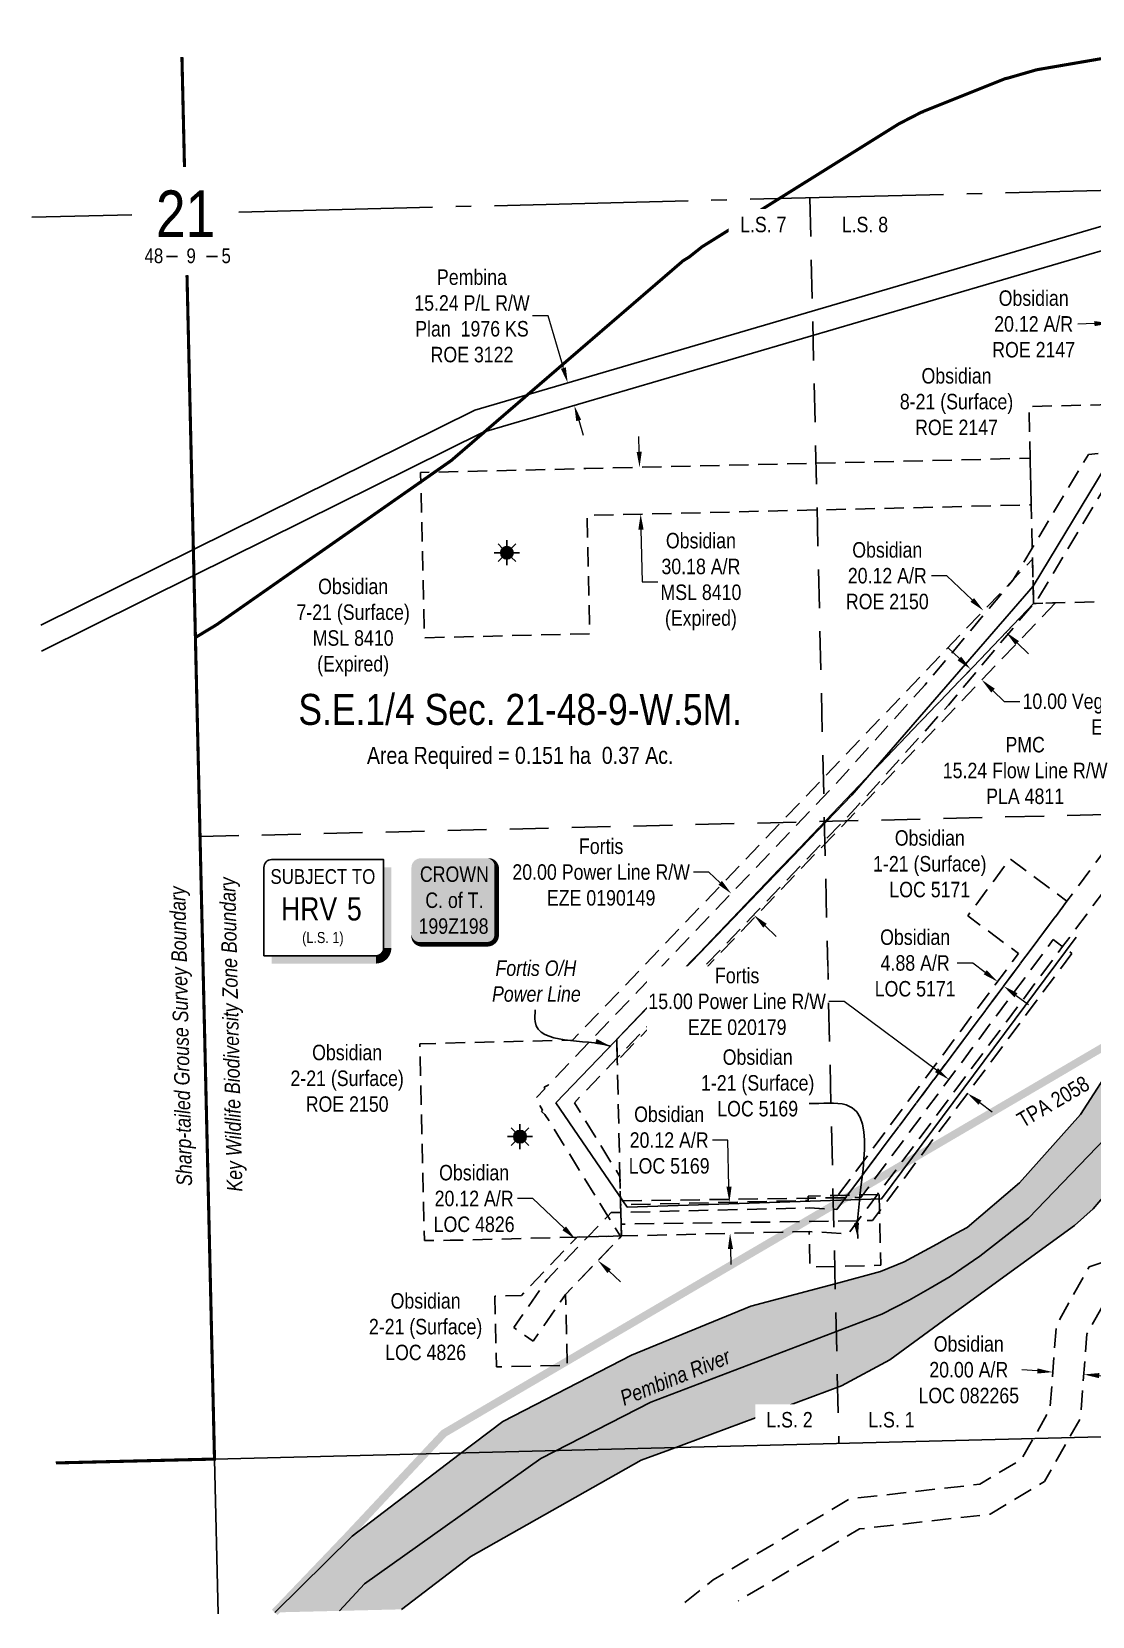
# Model space of a CAD drawing. Extents: x 615192 to 617510, y 5890130 to 5891879.
# Drawn here: x 616438 to 617123, y 5890139 to 5891162 of the extents above; entities that cross this region are included whole.
import ezdxf
from ezdxf.enums import TextEntityAlignment as Align

# ---------------------------------------------------------------- set-up
doc = ezdxf.new("R2010")
doc.units = 0
doc.header["$LTSCALE"] = 5
doc.header["$PDMODE"] = 34
doc.header["$PDSIZE"] = 0.03
for name, pattern in [('CENTERLINEX3', [5, 2.5, -1, 0.5, -1]), ('DASHDOT2', [12.7, 6.35, -3.175, 0, -3.175]), ('foc-ACCESSROAD', [3.75, 2.5, -1.25]), ('foc-FLOWLINE', [3.75, 2.5, -1.25]), ('foc-LSD', [8, 5, -3]), ('foc-QUARTERLINE', [33, 25, -3, 2, -3]), ('foc-WHEELTRACKS', [2, 0.4, -1.6])]:
    doc.linetypes.add(name, pattern=pattern)
doc.layers.get('Defpoints').update_dxf_attribs({"color": 9})
for name, color, linetype in [('10', 1, 'Continuous'), ('9', 3, 'Continuous'), ('AS-OWNER', 7, 'Continuous'), ('AS-POWER', 104, 'foc-POWER'), ('AS-POWER-T', 104, 'Continuous'), ('AS-WILDLIFE', 131, 'DASHDOT2'), ('C-AR', 13, 'foc-ACCESSROAD'), ('C-SYMBOL', 7, 'Continuous'), ('C-WS', 13, 'foc-ACCESSROAD'), ('C-WS-S', 8, 'Continuous'), ('CG-NOTES', 7, 'Continuous'), ('CTW', 7, 'Continuous'), ('F-EZE', 190, 'foc-FLOWLINE'), ('F-FLOWLINE', 190, 'foc-FLOWLINE'), ('F-RW', 190, 'Continuous'), ('L-AREAREQUIRED', 7, 'Continuous'), ('L-QSEC', 8, 'foc-QUARTERLINE'), ('L-SEC', 7, 'Continuous'), ('L-SECLBL', 7, 'Continuous'), ('L-SECTION-LSD', 7, 'foc-LSD'), ('T-WATER', 160, 'Continuous'), ('T-WATER-H', 133, 'Continuous'), ('T-WATER-P3', 160, 'foc-WHEELTRACKS'), ('T-WATER-T', 170, 'Continuous')]:
    doc.layers.add(name, color=color, linetype=linetype)
doc.layers.add('AS-TRAPPER BOUNDARY', color=7, linetype='CENTERLINEX3', true_color=0xb85c00, transparency=0.6)
doc.layers.add('AS-TRAPPER-T', color=7, linetype='Continuous', true_color=0xc26100)
for name, color, linetype, lineweight in [('C-AR-T', 13, 'Continuous', 9), ('C-FLOWLINE-T', 13, 'Continuous', 9), ('C-WS-T', 13, 'Continuous', 9), ('F-EZE-T', 190, 'Continuous', 9), ('F-FLOWLINE-T', 190, 'Continuous', 9), ('F-RW-T', 190, 'Continuous', 9)]:
    doc.layers.add(name, color=color, linetype=linetype, lineweight=lineweight)
doc.styles.add('100L', font='ARIALN.TTF', dxfattribs={"height": 11})
doc.styles.add('175L', font='ARIALN.TTF', dxfattribs={"height": 20})
doc.styles.add('240', font='ARIALN.TTF', dxfattribs={"height": 30})
doc.styles.add('80', font='ARIALN.TTF', dxfattribs={"height": 10})
doc.styles.add('80CG', font='ARIALN.TTF', dxfattribs={"height": 10})
doc.styles.add('80L', font='ARIALN.TTF', dxfattribs={"height": 10})
doc.styles.add('foc-LtypeFont', font='ARIALN.TTF', dxfattribs={"height": 7.35})
doc.styles.add('HRV', font='ARIALN.TTF', dxfattribs={"height": 3})
doc.styles.add('SIMPLEX', font='ARIALN.TTF')
doc.linetypes.add('foc-POWER', pattern='A,6,-1,["P",foc-LtypeFont,S=0.2,R=0,X=-0.625,Y=-0.75],-1.24,4', length=12.24)
doc.linetypes.add('foc-TOPO-flowdirection-NOLINE', pattern='A,0,[">",foc-LtypeFont,S=0.3,R=0,X=0,Y=-0.945],-20,[">",foc-LtypeFont,S=0.3,R=0,X=0,Y=-0.945],0', length=20)
doc.dimstyles.new('Compass 5 000', dxfattribs={"dimscale": 5, "dimtxt": 9, "dimasz": 2, "dimexe": 0.2, "dimexo": 0.0625, "dimgap": 0.5, "dimtad": 0, "dimtih": 1, "dimtoh": 1, "dimzin": 0, "dimdsep": 46, "dimtxsty": '80CG', "dimcen": 0.1, "dimse1": 1, "dimse2": 1, "dimclrd": 256, "dimclrt": 256, "dimaunit": 1, "dimadec": 4, "dimazin": 0, "dimtfac": 0.06, "dimtofl": 0, "dimtmove": 0, "dimatfit": 1, "dimfxl": 0.2, "dimtolj": 1, "dimtzin": 0, "dimlwd": -1, "dimarcsym": 0})

# ---------------------------------------------------------------- blocks, each defined once
blk = doc.blocks.new('L-SECLBL')
at = {"layer": '9', "color": 7}
for p, q in [((-5.1, -27.8), (-12.3, -27.8)), ((20.7, -27.8), (13.5, -27.8))]:
    blk.add_line(p, q, dxfattribs=at)
at = {"layer": '10', "color": 2, "style": 'SIMPLEX'}
blk.add_attdef('SEC', text='', height=30, dxfattribs=at).set_placement((0, 0), align=Align.MIDDLE)
at = {"layer": '10', "color": 5, "style": '80L'}
blk.add_attdef('TWP', text='', height=9.5, dxfattribs=at).set_placement((-14.4, -27.4), align=Align.MIDDLE_RIGHT)
blk.add_attdef('RGE', text='', height=9.5, dxfattribs=at).set_placement((3.6, -27.4), align=Align.MIDDLE_CENTER)
blk.add_attdef('MER', text='', height=9.5, dxfattribs=at).set_placement((23.2, -27.4), align=Align.MIDDLE_LEFT)
blk = doc.blocks.new('*D32')
at = {"layer": 'Defpoints', "color": 0, "transparency": 16777216}
for p in [(617043.1, 5890502.6), (617055.1, 5890493.6), (617042.6, 5890476.8)]:
    blk.add_point(p, dxfattribs=at)
at = {"layer": 'F-EZE-T', "transparency": 16777216}
for p, q in [((616963, 5890536.2), (616953, 5890536.2)), ((617022.5, 5890491.8), (616963, 5890536.2)), ((617050.6, 5890470.9), (617058.6, 5890464.9))]:
    blk.add_line(p, q, dxfattribs=at)
for points in [[(617023.5, 5890493.1), (617021.6, 5890490.5), (617030.6, 5890485.8)], [(617051.6, 5890472.2), (617049.6, 5890469.5), (617042.6, 5890476.8)]]:
    blk.add_solid(points, dxfattribs=at)
at = {"layer": 'F-EZE-T', "transparency": 16777216, "insert": (616893.9, 5890536.2), "char_height": 10, "attachment_point": 5, "style": '80CG', "bg_fill": 3, "box_fill_scale": 1.1, "bg_fill_color": 256, "bg_fill_true_color": 13158600, "bg_fill_transparency": 0}
blk.add_mtext('\\A1;Fortis\\P15.00 Power Line R/W\\PEZE 020179', dxfattribs=at)
blk = doc.blocks.new('*D33')
at = {"layer": 'Defpoints', "color": 0, "transparency": 16777216}
for p in [(616890.2, 5890605.8), (616790.1, 5890501.2), (616804.6, 5890487.4)]:
    blk.add_point(p, dxfattribs=at)
at = {"layer": 'F-EZE-T', "transparency": 16777216}
for p, q in [((616875.7, 5890619.7), (616865.7, 5890619.7)), ((616882.9, 5890612.8), (616875.7, 5890619.7)), ((616911.9, 5890585.1), (616919.1, 5890578.1))]:
    blk.add_line(p, q, dxfattribs=at)
for points in [[(616884.1, 5890614), (616881.8, 5890611.6), (616890.2, 5890605.8)], [(616913, 5890586.3), (616910.7, 5890583.9), (616904.7, 5890592)]]:
    blk.add_solid(points, dxfattribs=at)
at = {"layer": 'F-EZE-T', "transparency": 16777216, "insert": (616806.1, 5890619.7), "char_height": 10, "attachment_point": 5, "style": '80CG'}
blk.add_mtext('\\A1;Fortis\\P20.00 Power Line R/W\\PEZE 0190149', dxfattribs=at)
blk = doc.blocks.new('*D34')
at = {"layer": 'Defpoints', "color": 0, "transparency": 16777216}
for p in [(617046.6, 5890752.8), (617051.8, 5890743.9), (617053.8, 5890745.9)]:
    blk.add_point(p, dxfattribs=at)
at = {"layer": 'F-EZE-T', "transparency": 16777216}
for p, q in [((617037.4, 5890757.7), (617030.1, 5890764.6)), ((617059, 5890737), (617066.3, 5890730)), ((617066.3, 5890730), (617076.3, 5890730))]:
    blk.add_line(p, q, dxfattribs=at)
for points in [[(617038.5, 5890758.9), (617036.2, 5890756.5), (617044.6, 5890750.8)], [(617060.2, 5890738.2), (617057.9, 5890735.7), (617051.8, 5890743.9)]]:
    blk.add_solid(points, dxfattribs=at)
at = {"layer": 'F-EZE-T', "transparency": 16777216, "insert": (617154.2, 5890730), "char_height": 10, "attachment_point": 5, "style": '80CG'}
blk.add_mtext('\\A1;Fortis\\P10.00 Vegetation Control R/W\\PEZE 870564', dxfattribs=at)
blk = doc.blocks.new('GAS')
h = blk.add_hatch(color=255)
h.dxf.hatch_style = 1
edge = h.paths.add_edge_path()
edge.add_arc((0, 0), 0.9, 0, 360)
for p, q in [((-0.81, 0), (-1.62, 0)), ((-0.57, 0.57), (-1.14, 1.14)), ((0, 0.81), (0, 1.62)), ((0.57, 0.57), (1.14, 1.14)), ((1.62, 0), (0.81, 0)), ((-0.57, -0.57), (-1.14, -1.14)), ((0, -0.81), (0, -1.62)), ((1.14, -1.14), (0.57, -0.57))]:
    blk.add_line(p, q)
blk.add_circle((0, 0), 0.8)
blk = doc.blocks.new('*D35')
at = {"layer": 'C-AR-T', "transparency": 16777216}
for p, q in [((616762, 5890408.9), (616752, 5890408.9)), ((616782.2, 5890389.7), (616762, 5890408.9)), ((616811.2, 5890362), (616818.5, 5890355.1))]:
    blk.add_line(p, q, dxfattribs=at)
for points in [[(616783.4, 5890390.9), (616781.1, 5890388.4), (616789.4, 5890382.8)], [(616812.4, 5890363.2), (616810.1, 5890360.8), (616804, 5890368.9)]]:
    blk.add_solid(points, dxfattribs=at)
at = {"layer": 'Defpoints', "color": 0, "transparency": 16777216}
for p in [(616773.8, 5890366.4), (616804, 5890368.9), (616788.4, 5890352.5)]:
    blk.add_point(p, dxfattribs=at)
at = {"layer": 'C-AR-T', "transparency": 16777216, "insert": (616724.1, 5890408.9), "char_height": 10, "attachment_point": 5, "style": '80CG'}
blk.add_mtext('\\A1;Obsidian\\P20.12 A/R\\PLOC 4826', dxfattribs=at)
blk = doc.blocks.new('*D37')
at = {"layer": 'C-AR-T', "transparency": 16777216}
for p, q in [((616887.9, 5890446.6), (616877.9, 5890446.6)), ((616888.6, 5890416.5), (616887.9, 5890446.6)), ((616889.6, 5890376.4), (616889.8, 5890366.4))]:
    blk.add_line(p, q, dxfattribs=at)
for points in [[(616890.3, 5890416.5), (616887, 5890416.5), (616888.9, 5890406.5)], [(616891.2, 5890376.4), (616887.9, 5890376.3), (616889.3, 5890386.4)]]:
    blk.add_solid(points, dxfattribs=at)
at = {"layer": 'Defpoints', "color": 0, "transparency": 16777216}
for p in [(616850.4, 5890405.6), (616888.9, 5890406.5), (616850.8, 5890385.5)]:
    blk.add_point(p, dxfattribs=at)
at = {"layer": 'C-AR-T', "transparency": 16777216, "insert": (616850, 5890446.6), "char_height": 10, "attachment_point": 5, "style": '80CG'}
blk.add_mtext('\\A1;Obsidian\\P20.12 A/R\\PLOC 5169', dxfattribs=at)
blk = doc.blocks.new('*D38')
at = {"layer": 'C-AR-T', "transparency": 16777216}
for p, q in [((617046, 5890561), (617036, 5890561)), ((617054, 5890555), (617046, 5890561)), ((617073.9, 5890540.1), (617081.9, 5890534.2))]:
    blk.add_line(p, q, dxfattribs=at)
for points in [[(617055, 5890556.4), (617053, 5890553.7), (617062, 5890549)], [(617074.9, 5890541.5), (617072.9, 5890538.8), (617065.9, 5890546.1)]]:
    blk.add_solid(points, dxfattribs=at)
at = {"layer": 'Defpoints', "color": 0, "transparency": 16777216}
for p in [(617062, 5890549), (617033, 5890510.1), (617036.9, 5890507.2)]:
    blk.add_point(p, dxfattribs=at)
at = {"layer": 'C-AR-T', "transparency": 16777216, "insert": (617008.8, 5890561), "char_height": 10, "attachment_point": 5, "style": '80CG'}
blk.add_mtext('\\A1;Obsidian\\P4.88 A/R\\PLOC 5171', dxfattribs=at)
blk = doc.blocks.new('*D39')
at = {"layer": 'C-AR-T', "transparency": 16777216}
for p, q in [((617087.7, 5890297.6), (617077.7, 5890298.3)), ((617127.6, 5890294.6), (617137.6, 5890293.8))]:
    blk.add_line(p, q, dxfattribs=at)
for points in [[(617087.8, 5890299.2), (617087.6, 5890295.9), (617097.7, 5890296.8)], [(617127.7, 5890296.2), (617127.5, 5890292.9), (617117.6, 5890295.3)]]:
    blk.add_solid(points, dxfattribs=at)
at = {"layer": 'Defpoints', "color": 0, "transparency": 16777216}
for p in [(617117.6, 5890295.3), (617096.7, 5890284.2), (617116.7, 5890282.7)]:
    blk.add_point(p, dxfattribs=at)
at = {"layer": 'C-AR-T', "transparency": 16777216, "insert": (617043.4, 5890298.3), "char_height": 10, "attachment_point": 5, "style": '80CG'}
blk.add_mtext('\\A1;Obsidian\\P20.00 A/R\\PLOC 082265', dxfattribs=at)
blk = doc.blocks.new('*D40')
at = {"layer": 'C-AR-T', "transparency": 16777216}
for p, q in [((616830.6, 5890891.1), (616830.4, 5890901.1)), ((616831.8, 5890840.9), (616832.6, 5890807.3)), ((616832.6, 5890807.3), (616842.6, 5890807.3))]:
    blk.add_line(p, q, dxfattribs=at)
for points in [[(616832.3, 5890891.2), (616829, 5890891.1), (616830.9, 5890881.1)], [(616833.5, 5890841), (616830.1, 5890840.9), (616831.6, 5890850.9)]]:
    blk.add_solid(points, dxfattribs=at)
at = {"layer": 'Defpoints', "color": 0, "transparency": 16777216}
for p in [(616865.5, 5890881.9), (616831.6, 5890850.9), (616866.2, 5890851.8)]:
    blk.add_point(p, dxfattribs=at)
at = {"layer": 'C-AR-T', "transparency": 16777216, "insert": (616870.5, 5890807.3), "char_height": 10, "attachment_point": 5, "style": '80CG'}
blk.add_mtext('\\A1;Obsidian\\P30.18 A/R\\PMSL 8410\\P(Expired)', dxfattribs=at)
blk = doc.blocks.new('*D43')
at = {"layer": 'Defpoints', "color": 0, "transparency": 16777216}
for p in [(617160.8, 5890673.3), (617148.2, 5890656.4), (617160.4, 5890647.2)]:
    blk.add_point(p, dxfattribs=at)
at = {"layer": 'F-FLOWLINE-T', "transparency": 16777216}
for p, q in [((617144.8, 5890685.3), (617134.8, 5890685.3)), ((617152.8, 5890679.3), (617144.8, 5890685.3)), ((617181, 5890658.2), (617189, 5890652.2))]:
    blk.add_line(p, q, dxfattribs=at)
for points in [[(617153.8, 5890680.6), (617151.8, 5890678), (617160.8, 5890673.3)], [(617182, 5890659.5), (617180, 5890656.9), (617173, 5890664.2)]]:
    blk.add_solid(points, dxfattribs=at)
at = {"layer": 'F-FLOWLINE-T', "transparency": 16777216, "insert": (617079.8, 5890685.3), "char_height": 10, "attachment_point": 5, "style": '80CG'}
blk.add_mtext('\\A1;PMC\\P15.24 Flow Line R/W\\PPLA 4811', dxfattribs=at)
blk = doc.blocks.new('*D44')
at = {"layer": 'C-FLOWLINE-T', "transparency": 16777216}
for p, q in [((617124.5, 5890974), (617113.8, 5890973.7)), ((617164.7, 5890974.9), (617174.7, 5890975.1))]:
    blk.add_line(p, q, dxfattribs=at)
for points in [[(617164.7, 5890976.6), (617164.8, 5890973.2), (617154.7, 5890974.7)], [(617124.5, 5890975.6), (617124.6, 5890972.3), (617134.5, 5890974.2)]]:
    blk.add_solid(points, dxfattribs=at)
at = {"layer": 'Defpoints', "color": 0, "transparency": 16777216}
for p in [(617134.5, 5890974.2), (617134.6, 5890971.6), (617154.8, 5890972)]:
    blk.add_point(p, dxfattribs=at)
at = {"layer": 'C-FLOWLINE-T', "transparency": 16777216, "insert": (617085.3, 5890973.7), "char_height": 10, "attachment_point": 5, "style": '80CG'}
blk.add_mtext('\\A1;Obsidian\\P20.12 A/R\\PROE 2147', dxfattribs=at)
blk = doc.blocks.new('*D45')
at = {"layer": 'C-AR-T', "transparency": 16777216}
for p, q in [((617029.3, 5890811.1), (617019.3, 5890811.1)), ((617045.7, 5890795.5), (617029.3, 5890811.1)), ((617074.7, 5890767.7), (617081.9, 5890760.8))]:
    blk.add_line(p, q, dxfattribs=at)
for points in [[(617046.8, 5890796.7), (617044.5, 5890794.3), (617052.9, 5890788.6)], [(617075.8, 5890768.9), (617073.5, 5890766.5), (617067.5, 5890774.6)]]:
    blk.add_solid(points, dxfattribs=at)
at = {"layer": 'Defpoints', "color": 0, "transparency": 16777216}
for p in [(617052.9, 5890788.6), (616990.8, 5890723.6), (617005.3, 5890709.7)]:
    blk.add_point(p, dxfattribs=at)
at = {"layer": 'C-AR-T', "transparency": 16777216, "insert": (616990.8, 5890811.1), "char_height": 10, "attachment_point": 5, "style": '80CG'}
blk.add_mtext('\\A1;Obsidian\\P20.12 A/R\\PROE 2150', dxfattribs=at)
blk = doc.blocks.new('*D46')
at = {"layer": 'Defpoints', "color": 0, "transparency": 16777216}
for p in [(616844.8, 5890953.4), (616784.5, 5890935.7), (616849.1, 5890938.7)]:
    blk.add_point(p, dxfattribs=at)
at = {"layer": 'F-RW-T', "transparency": 16777216}
for p, q in [((616771.8, 5890978.9), (616761.8, 5890978.9)), ((616781.7, 5890945.3), (616771.8, 5890978.9)), ((616791.6, 5890911.5), (616794.4, 5890901.9))]:
    blk.add_line(p, q, dxfattribs=at)
for points in [[(616783.3, 5890945.7), (616780.1, 5890944.8), (616784.5, 5890935.7)], [(616793.2, 5890911.9), (616790, 5890911), (616788.8, 5890921)]]:
    blk.add_solid(points, dxfattribs=at)
at = {"layer": 'F-RW-T', "transparency": 16777216, "insert": (616722.7, 5890978.9), "char_height": 10, "attachment_point": 5, "style": '80CG'}
blk.add_mtext('\\A1;Pembina\\P15.24 P/L R/W\\PPlan  1976 KS\\PROE 3122', dxfattribs=at)
blk = doc.blocks.new('*U58')
h = blk.add_hatch(color=255)
edge = h.paths.add_edge_path()
edge.add_line((-21.5, -28.5), (21.5, -28.5))
edge.add_arc((21.5, -22.5), 6, 270, 360)
edge.add_line((27.5, -22.5), (27.5, 21))
edge.add_arc((21.5, 21), 6, 0, 90)
edge.add_line((21.5, 27), (-21.5, 27))
edge.add_arc((-21.5, 21), 6, 90, 180)
edge.add_line((-27.5, 21), (-27.5, -22.5))
edge.add_arc((-21.5, -22.5), 6, 180, 270)
at = {"color": 14, "flags": 128}
blk.add_lwpolyline([(-21.5, -28.5, 3, 3, 0), (21.5, -28.5, 3, 3, 0.414214), (27.5, -22.5, 3, 3, 0), (27.5, 21, 3, 0, 0.414214), (21.5, 27, 0, 0, 0), (-21.5, 27, 0, 0, 0.414214), (-27.5, 21, 0, 0, 0), (-27.5, -22.5, 0, 3, 0.414214)], format="xyseb", close=True, dxfattribs=at)
blk.add_lwpolyline([(-20.8, -20.5, 0, 7.5, 0), (0, 0, 0, 0, 0)], format="xyseb", dxfattribs=at)
at = {"color": 14, "style": '80'}
blk.add_attdef('ENTER_TEXT_001', (-26.8, -4.9), '', height=10, dxfattribs=at)
blk = doc.blocks.new('HRV')
blk.add_lwpolyline([(-35.1, 31.6), (37.2, 31.6), (37.2, -25.5, -0.414214), (32.2, -30.5), (-40.1, -30.5), (-40.1, 26.6, -0.414214)], format="xyb", close=True)
at = {"const_width": 5, "flags": 128}
blk.add_lwpolyline([(-35.1, -33), (32.2, -33, 0.414214), (39.7, -25.5), (39.7, 26.6)], format="xyb", dxfattribs=at)
at = {"style": '80L'}
blk.add_text('SUBJECT TO', height=9.5, dxfattribs=at).set_placement((-2, 13.1), align=Align.BOTTOM_CENTER)
blk.add_attdef('(N.W.1/4 00)', text='', height=7.12, dxfattribs=at).set_placement((-2, -24.4), align=Align.BOTTOM_CENTER)
at = {"layer": 'CTW', "color": 3, "style": 'HRV'}
blk.add_text('HRV', height=15, dxfattribs=at).set_placement((-10.9, -0.2), align=Align.MIDDLE_CENTER)
blk.add_attdef('0', text='', height=15, dxfattribs=at).set_placement((18.3, -0.2), align=Align.MIDDLE_CENTER)

msp = doc.modelspace()

# ---------------------------------------------------------------- hatches: boundary and pattern name
at = {"layer": 'T-WATER-H'}
h = msp.add_hatch(color=256, dxfattribs=at)
h.dxf.hatch_style = 1
h.paths.add_polyline_path([(617023.938, 5890327.724), (617031.938, 5890333.544), (617039.938, 5890339.365), (617111.666, 5890391.555), (617123.658, 5890402.253), (617174.882, 5890462.539), (617190.593, 5890492.107), (617207.473, 5890519.557), (617250.317, 5890606.111), (617260.461, 5890617.313), (617274.884, 5890624.016), (617293.361, 5890622.656), (617309.048, 5890617.336), (617353.6, 5890607.31), (617373.832, 5890602.757), (617433.928, 5890589.233), (617454.811, 5890594.863), (617453.772, 5890639.128), (617430.573, 5890635.341), (617372.814, 5890645.546), (617352.606, 5890649.118), (617342.681, 5890650.871), (617310.732, 5890660.259), (617293.298, 5890663.119), (617273.634, 5890661.196), (617241.555, 5890652.722), (617211.492, 5890640.601), (617198.692, 5890632.561), (617189.156, 5890620.42), (617175.969, 5890592.436), (617165.355, 5890559.274), (617139.507, 5890500.291), (617115.545, 5890463.292), (617076.162, 5890419.04), (617042.454, 5890390.306), (617038.707, 5890388.258), (617030.707, 5890383.889), (617022.707, 5890379.518), (617001.704, 5890368.044), (616986.497, 5890361.684), (616959.62, 5890354.492), (616902.792, 5890339.313), (616825.638, 5890307.853), (616742.62, 5890265.024), (616714.398, 5890243.503), (616645.461, 5890190.934), (616595.369, 5890141.605), (616677.146, 5890143.595), (616721.967, 5890177.823), (616831.903, 5890239.902), (616850.163, 5890246.686), (616961.247, 5890287.956), (616992.465, 5890304.824)])

# ---------------------------------------------------------------- linework, layer by layer
at = {"layer": 'AS-POWER', "flags": 128}
for points in [[(616776.946, 5890470.693), (616968.014, 5890669.507), (617085.01, 5890804.354), (617131.397, 5890881.292), (617158.779, 5890884.686), (617152.108, 5891159.787)], [(616776.946, 5890470.693), (616822.946, 5890403.337), (616987.088, 5890408.805), (617112.829, 5890577.775)]]:
    msp.add_lwpolyline(points, dxfattribs=at)
at = {"layer": 'AS-WILDLIFE', "const_width": 2, "flags": 128}
for points in [[(616535.473, 5891146.124), (616537.12, 5891075.16)], [(616538.744, 5891005.179), (616556.49, 5890240.651), (616454.067, 5890238.152)]]:
    msp.add_lwpolyline(points, dxfattribs=at)
at = {"layer": 'C-AR', "flags": 128}
for points in [[(617106.768, 5890600.892), (616973.069, 5890421.699), (616965.114, 5890411.038), (616958.913, 5890410.892), (616969.154, 5890424.619), (617075.487, 5890567.132), (617042.735, 5890591.57), (617070.103, 5890628.251), (617106.768, 5890600.892)], [(616985.498, 5890411.516), (616985.753, 5890400.653), (616986.57, 5890365.782), (616940.836, 5890364.71), (616940.3, 5890387.577), (616819.154, 5890384.739), (616818.97, 5890392.419), (616818.797, 5890399.981), (616818.679, 5890404.863), (616939.828, 5890407.702), (616939.796, 5890409.106), (616939.764, 5890410.443), (616958.913, 5890410.892), (616965.114, 5890411.038), (616974.948, 5890411.268), (616984.478, 5890411.492), (616985.498, 5890411.516)], [(616790.681, 5890384.045), (616797.59, 5890384.213), (616818.327, 5890384.719), (616819.154, 5890384.739), (616783.104, 5890346.942), (616784.175, 5890301.209), (616738.441, 5890300.137), (616737.37, 5890345.87), (616754.641, 5890346.275), (616790.681, 5890384.045)]]:
    msp.add_lwpolyline(points, close=True, dxfattribs=at)
msp.add_lwpolyline([(616860.074, 5890148.046), (616878.336, 5890162.566), (616966.409, 5890214.908), (617050.613, 5890224.417), (617077.48, 5890240.572), (617084.857, 5890253.493), (617095.879, 5890272.812), (617099.953, 5890327.223), (617121.113, 5890364.777), (617160.465, 5890378.295), (617183.929, 5890380.023), (617184.409, 5890359.461), (617164.258, 5890358.459), (617134.798, 5890348.339), (617119.557, 5890321.291), (617115.479, 5890266.821), (617108.199, 5890254.062), (617092.256, 5890226.129), (617057.184, 5890205.039), (616972.926, 5890195.525), (616894.445, 5890148.882)], dxfattribs=at)
at = {"layer": 'C-WS', "flags": 128}
msp.add_lwpolyline([(617150.308, 5891159.744), (617152.687, 5891059.65), (617153.062, 5891043.87), (617153.436, 5891028.1), (617154.32, 5890990.921), (617154.962, 5890964.98), (617155.877, 5890922.167), (617163.306, 5890922.341), (617165.88, 5890922.401), (617183.141, 5890922.807), (617208.739, 5890923.408), (617209.382, 5890923.372), (617210.101, 5890892.776), (617210.766, 5890864.455), (617212.367, 5890796.285), (617099.388, 5890793.631), (617085.246, 5890793.257), (617084.561, 5890821.733), (617084.39, 5890829.004), (617083.736, 5890856.868), (617083.027, 5890887.052), (617082.243, 5890920.438), (617135.751, 5890921.694), (617133.39, 5891022.209), (617133.02, 5891037.983), (617132.523, 5891059.159), (617130.172, 5891159.27)], dxfattribs=at)
for points in [[(617083.027, 5890887.052), (617083.736, 5890856.868), (616796.988, 5890850.135), (616798.785, 5890773.608), (616692.074, 5890771.102), (616689.569, 5890877.813), (616796.28, 5890880.319), (617083.027, 5890887.052)], [(617085.246, 5890793.257), (616816.188, 5890511.876), (616816.47, 5890499.812), (616816.519, 5890497.743), (616818.248, 5890423.06), (616818.614, 5890407.425), (616818.679, 5890404.863), (616818.797, 5890399.981), (616818.97, 5890392.419), (616819.154, 5890384.739), (616818.327, 5890384.719), (616797.59, 5890384.213), (616790.681, 5890384.045), (616741.103, 5890382.698), (616708.589, 5890381.929), (616692.03, 5890381.758), (616689.05, 5890508.897), (616787.699, 5890511.209), (617072.078, 5890808.609), (617084.561, 5890821.733), (617085.246, 5890793.257)]]:
    msp.add_lwpolyline(points, close=True, dxfattribs=at)
at = {"layer": 'F-EZE', "flags": 128}
msp.add_lwpolyline([(617158.737, 5891159.943), (617160.042, 5891097.434), (617160.74, 5891059.847), (617160.994, 5891046.2), (617161.288, 5891030.407), (617161.37, 5891025.976), (617162.138, 5890984.878), (617162.621, 5890959.06), (617162.706, 5890954.51), (617163.306, 5890922.341), (617164.209, 5890873.906), (617155.716, 5890873.027), (617155.735, 5890871.938), (617152.736, 5890871.885), (617152.722, 5890872.717), (617132.647, 5890870.64), (617088.445, 5890796.877), (617085.259, 5890793.229), (617030.245, 5890727.582), (616970.166, 5890660.863), (616906.404, 5890594.078), (616844.686, 5890529.396), (616816.47, 5890499.812), (616788.805, 5890470.805), (616818.226, 5890423.059), (616818.598, 5890407.424), (616818.666, 5890404.863), (616818.785, 5890399.981), (616818.957, 5890392.419), (616819.142, 5890384.74), (616818.327, 5890384.721), (616810.386, 5890397.623), (616769.845, 5890463.231), (616767.586, 5890465.207), (616768.307, 5890465.964), (616763.698, 5890473.449), (616769.787, 5890479.832), (616769.232, 5890480.739), (616771.86, 5890482.191), (616830.222, 5890543.198), (616891.943, 5890607.884), (616955.505, 5890674.458), (617015.158, 5890740.704), (617072.096, 5890808.563), (617084.39, 5890829.004), (617120.64, 5890889.497), (617148.866, 5890892.418), (617147.714, 5890954.229), (617146.373, 5891025.943), (617146.078, 5891041.819), (617145.75, 5891059.481), (617145.05, 5891097.151), (617143.746, 5891159.59)], dxfattribs=at)
for points in [[(617099.388, 5890793.631), (616816.519, 5890497.743), (616816.47, 5890499.812), (616816.188, 5890511.876), (617085.242, 5890793.268), (617099.388, 5890793.631)], [(617110.011, 5890567.194), (616985.753, 5890400.653), (616981.291, 5890394.673), (616971.831, 5890394.542), (616818.97, 5890392.419), (616818.797, 5890399.981), (616818.679, 5890404.863), (616818.614, 5890407.425), (616939.796, 5890409.106), (616963.922, 5890409.441), (616973.686, 5890409.577), (616974.948, 5890411.268), (617097.982, 5890576.168), (617103.999, 5890571.679), (617110.011, 5890567.194)]]:
    msp.add_lwpolyline(points, close=True, dxfattribs=at)
at = {"layer": 'F-FLOWLINE', "flags": 128}
msp.add_lwpolyline([(617354.313, 5890713.515), (617354.678, 5890698.147), (617299.07, 5890703.631), (617253.335, 5890708.809), (617183.276, 5890677.937), (617103.999, 5890571.679), (616985.29, 5890412.581), (616984.478, 5890411.492), (616971.831, 5890394.542), (616965.594, 5890386.182), (616940.3, 5890387.577), (616819.154, 5890384.739), (616783.104, 5890346.942), (616762.229, 5890316.883), (616749.704, 5890325.581), (616771.254, 5890356.613), (616797.59, 5890384.213), (616810.386, 5890397.623), (616812.496, 5890399.834), (616818.797, 5890399.981), (616940.541, 5890402.836), (616958.265, 5890401.858), (616963.922, 5890409.441), (616965.114, 5890411.038), (616973.069, 5890421.699), (617106.768, 5890600.892), (617173.455, 5890690.273), (617250.989, 5890724.438), (617252.828, 5890724.229), (617300.675, 5890718.795), (617354.313, 5890713.515)], close=True, dxfattribs=at)
at = {"layer": 'F-RW', "flags": 128}
msp.add_lwpolyline([(616730.039, 5890903.794), (616543.246, 5890811.231), (616542.856, 5890828.04), (616724.47, 5890918.037), (617133.02, 5891037.983), (617153.062, 5891043.87), (617163.001, 5891046.789), (617214.868, 5891062.023), (617273.947, 5891063.494), (617163.375, 5891031.021), (617153.436, 5891028.1), (617133.39, 5891022.209), (616730.039, 5890903.794)], close=True, dxfattribs=at)
msp.add_lwpolyline([(616444.409, 5890779.186), (616542.856, 5890828.04), (616543.246, 5890811.231), (616444.786, 5890762.432)], dxfattribs=at)
at = {"layer": 'L-QSEC'}
for p, q in [((616535.493, 5891145.257), (616537.12, 5891075.149)), ((616572.31, 5891046.026), (617345.97, 5891065.287)), ((616438.493, 5891042.694), (616503.074, 5891044.302)), ((616538.744, 5891005.194), (616556.49, 5890240.651)), ((616556.49, 5890240.651), (616558.794, 5890140.715))]:
    msp.add_line(p, q, dxfattribs=at)
at = {"layer": 'L-SEC'}
for p, q in [((616556.49, 5890240.651), (617365.049, 5890260.884)), ((616456.555, 5890238.213), (616556.49, 5890240.651))]:
    msp.add_line(p, q, dxfattribs=at)
at = {"layer": 'L-SECTION-LSD'}
for p, q in [((616940.792, 5891055.199), (616959.573, 5890250.738)), ((616547.159, 5890642.666), (617355.527, 5890662.346))]:
    msp.add_line(p, q, dxfattribs=at)
at = {"layer": 'T-WATER', "flags": 128}
msp.add_lwpolyline([(616637.249, 5890142.624), (616653.411, 5890160.134), (616767.217, 5890240.933), (616838.175, 5890277.386), (616987.285, 5890334.189), (617005.023, 5890343.302), (617018.462, 5890350.981), (617031.327, 5890358.514), (617050.486, 5890371.6), (617081.963, 5890396.16), (617136.965, 5890453.602), (617159.739, 5890486.253), (617220.441, 5890611.923), (617235.528, 5890624.893), (617271.264, 5890641.928), (617291.078, 5890643.868), (617427.36, 5890613.272), (617454.264, 5890618.169)], dxfattribs=at)
at = {"layer": 'T-WATER'}
for points in [[(617454.811, 5890594.863), (617433.928, 5890589.233), (617373.832, 5890602.757), (617353.6, 5890607.31), (617309.048, 5890617.336), (617293.361, 5890622.656), (617274.884, 5890624.016), (617260.461, 5890617.313), (617250.317, 5890606.111), (617207.473, 5890519.557), (617190.593, 5890492.107), (617174.882, 5890462.539), (617123.658, 5890402.253), (617111.666, 5890391.555), (617039.938, 5890339.365), (617031.938, 5890333.544), (617023.938, 5890327.724), (616992.465, 5890304.824), (616961.247, 5890287.956), (616850.163, 5890246.686), (616831.903, 5890239.902), (616721.967, 5890177.823), (616677.146, 5890143.595)], [(616595.369, 5890141.605), (616645.461, 5890190.934), (616714.398, 5890243.503), (616742.62, 5890265.024), (616825.638, 5890307.853), (616902.792, 5890339.313), (616959.62, 5890354.492), (616986.497, 5890361.684), (617001.704, 5890368.044), (617022.707, 5890379.518), (617030.707, 5890383.889), (617038.707, 5890388.258), (617042.454, 5890390.306), (617076.162, 5890419.04), (617115.545, 5890463.292), (617139.507, 5890500.291)]]:
    msp.add_lwpolyline(points, dxfattribs=at)

# ---------------------------------------------------------------- block references
at = {"layer": 'AS-OWNER'}
ref = msp.add_blockref('*U58', (616711.144, 5890601.649), dxfattribs=at)
ref.add_attrib('ENTER_TEXT_001', 'CROWN', (616689.084, 5890613.421), dxfattribs={"layer": '0', "color": 14, "height": 10, "style": '80'})
ref.add_attrib('ENTER_TEXT_002', 'C. of T.', (616692.58, 5890596.577), dxfattribs={"layer": '0', "color": 14, "height": 10, "style": '80'})
ref.add_attrib('ENTER_TEXT_003', '199Z198', (616688.177, 5890579.87), dxfattribs={"layer": '0', "color": 14, "height": 10, "style": '80'})
at = {"layer": 'C-WS-S', "xscale": 4.998188499999988, "yscale": 4.998188499999988, "zscale": 4.998188499999988}
for p in [(616745.235, 5890825.968), (616753.703, 5890448.875)]:
    msp.add_blockref('GAS', p, dxfattribs=at)
at = {"layer": 'CG-NOTES'}
msp.add_blockref('HRV', (616628.46, 5890596.183), dxfattribs=at).add_auto_attribs({'(N.W.1/4 00)': '(L.S. 1)', '0': '5'})
at = {"layer": 'L-SECLBL', "color": 5}
msp.add_blockref('L-SECLBL', (616537.816, 5891045.167), dxfattribs=at).add_auto_attribs({'SEC': '21', 'TWP': '48', 'RGE': '9', 'MER': '5'})

# ---------------------------------------------------------------- texts
at = {"layer": 'AS-POWER-T', "insert": (616735.336, 5890562.692), "char_height": 9.99218, "attachment_point": 1, "style": '80L'}
msp.add_mtext_dynamic_manual_height_columns('\\pi2.55141;{\\fArial Narrow|b0|i1|c0|p34;Fortis O/H\\P\\pi0.32601;Power Line}', width=57.07445, gutter_width=49.961, heights=[0], dxfattribs=at)
at = {"layer": 'AS-TRAPPER-T', "style": '80L'}
msp.add_text('TPA 2058', height=9.9942, rotation=30.370818, dxfattribs=at).set_placement((617078.408, 5890454.314))
at = {"layer": 'AS-WILDLIFE', "char_height": 10, "attachment_point": 5, "rotation": 91.329722, "style": '240'}
for s, width, insert in [('{\\fArial Narrow|b0|i1|c0|p34;Sharp-tailed Grouse Survey Boundary}', 194.31334, (616536.312, 5890513.813)), ('{\\fArial Narrow|b0|i1|c0|p34;Key Wildlife Biodiversity Zone Boundary}', 203.84604, (616568.697, 5890514.916))]:
    msp.add_mtext_dynamic_manual_height_columns(s, width=width, gutter_width=44.984, heights=[0], dxfattribs=dict(at, insert=insert))
at = {"layer": 'C-AR-T', "char_height": 9.99638, "attachment_point": 5, "style": '80CG'}
for s, insert in [('\\A1;Obsidian\\P1-21 (Surface)\\PLOC 5171', (617018.249, 5890625.048)), ('\\A1;Obsidian\\P2-21 (Surface)\\PROE 2150', (616642.126, 5890486.511)), ('\\A1;Obsidian\\P1-21 (Surface)\\PLOC 5169', (616907.139, 5890483.539)), ('\\A1;Obsidian\\P2-21 (Surface)\\PLOC 4826', (616692.771, 5890326.12))]:
    msp.add_mtext(s, dxfattribs=dict(at, insert=insert))
at = {"layer": 'C-SYMBOL', "color": 3, "style": '175L'}
msp.add_text('S.E.1/4 Sec. 21-48-9-W.5M.', height=19.99275, dxfattribs=at).set_placement((616753.841, 5890708.824), align=Align.BOTTOM_CENTER)
at = {"layer": 'C-WS-T', "char_height": 9.99638, "attachment_point": 5, "style": '80CG'}
for s, insert in [('\\A1;Obsidian\\P8-21 (Surface)\\PROE 2147', (617035.504, 5890923.532)), ('\\A1;Obsidian\\P7-21 (Surface)\\PMSL 8410\\P(Expired)', (616645.99, 5890777.748))]:
    msp.add_mtext(s, dxfattribs=dict(at, insert=insert))
at = {"layer": 'L-AREAREQUIRED', "color": 5, "style": '100L'}
msp.add_text('Area Required = 0.151 ha  0.37 Ac.', height=10.99601, dxfattribs=at).set_placement((616753.841, 5890686.332), align=Align.BOTTOM_CENTER)
at = {"layer": 'T-WATER-T', "insert": (616816.878, 5890284.085), "char_height": 9.99638, "attachment_point": 1, "rotation": 21.940461, "style": '80L'}
msp.add_mtext_dynamic_manual_height_columns('\\pi0.32614,t130.27904;{\\fArial Narrow|b0|i1|c0|p34;Pembina River}', width=76.19108, gutter_width=49.982, heights=[0], dxfattribs=at)

# ---------------------------------------------------------------- dimensions: what is measured, and where the dimension line sits
at = {"layer": 'C-AR-T'}
for base, p1, p2, angle, text, picture, middle in [((616831.565, 5890850.947), (616865.513, 5890881.945), (616866.222, 5890851.761), 271.345148, 'Obsidian\\P30.18 A/R\\PMSL 8410\\P(Expired)', '*D40', (616870.493, 5890807.269)), ((617052.907, 5890788.56), (617005.31, 5890709.66), (616990.763, 5890723.57), 136.282137, 'Obsidian\\P20.12 A/R\\PROE 2150', '*D45', (616990.804, 5890811.108)), ((617061.988, 5890549.041), (617036.872, 5890507.213), (617032.958, 5890510.133), 143.272526, 'Obsidian\\P4.88 A/R\\PLOC 5171', '*D38', (617008.817, 5890561.001)), ((616888.859, 5890406.508), (616850.846, 5890385.481), (616850.375, 5890405.606), 91.342422, 'Obsidian\\P20.12 A/R\\PLOC 5169', '*D37', (616849.977, 5890446.553)), ((616804.009, 5890368.861), (616773.85, 5890366.406), (616788.416, 5890352.512), 316.355304, 'Obsidian\\P20.12 A/R\\PLOC 4826', '*D35', (616724.076, 5890408.923))]:
    dim = msp.add_linear_dim(base=base, p1=p1, p2=p2, angle=angle, text=text, dimstyle='Compass 5 000', dxfattribs=at)
    dim.commit()
    dim.dimension.update_dxf_attribs({"geometry": picture, "text_midpoint": middle, "dimtype": 161})
at = {"layer": 'C-FLOWLINE-T'}
dim = msp.add_linear_dim(base=(617134.518, 5890974.187), p1=(617154.787, 5890972.041), p2=(617134.579, 5890971.567), angle=181.345238, text='Obsidian\\P20.12 A/R\\PROE 2147', dimstyle='Compass 5 000', dxfattribs=at)
dim.commit()
dim.dimension.update_dxf_attribs({"geometry": '*D44', "text_midpoint": (617085.276, 5890973.7), "dimtype": 161})
at = {"layer": 'F-EZE-T'}
dim = msp.add_linear_dim(base=(617051.81, 5890743.863), p1=(617046.558, 5890752.81), p2=(617053.771, 5890745.915), angle=316.288599, text='Fortis\\P10.00 Vegetation Control R/W\\PEZE 870564', dimstyle='Compass 5 000', dxfattribs=at)
dim.commit()
dim.dimension.update_dxf_attribs({"geometry": '*D34', "text_midpoint": (617154.2, 5890730.043), "dimtype": 161})
at = {"layer": 'F-FLOWLINE-T'}
dim = msp.add_linear_dim(base=(617160.796, 5890673.307), p1=(617160.38, 5890647.249), p2=(617148.158, 5890656.367), angle=143.274112, text='PMC\\P15.24 Flow Line R/W\\PPLA 4811', dimstyle='Compass 5 000', dxfattribs=at)
dim.commit()
dim.dimension.update_dxf_attribs({"geometry": '*D43', "text_midpoint": (617079.766, 5890685.266), "dimtype": 161})
at = {"layer": 'F-RW-T'}
dim = msp.add_linear_dim(base=(616784.519, 5890935.667), p1=(616849.092, 5890938.745), p2=(616844.8, 5890953.365), angle=106.361633, text='Pembina\\P15.24 P/L R/W\\PPlan  1976 KS\\PROE 3122', dimstyle='Compass 5 000', dxfattribs=at)
dim.commit()
dim.dimension.update_dxf_attribs({"geometry": '*D46', "text_midpoint": (616722.748, 5890978.873), "dimtype": 161})

# ---------------------------------------------------------------- leaders
at = {"layer": 'AS-POWER-T', "path_type": 1}
msp.add_leader([(616812.143, 5890507.317), (616763.503, 5890523.172), (616763.503, 5890530.751)], dimstyle='Compass 5 000', override={"dimgap": 0.5, "dimtad": 0}, dxfattribs=at)
at = {"layer": 'C-AR-T', "path_type": 1}
msp.add_leader([(616971.78, 5890383.089), (616964.229, 5890469.395), (616940.426, 5890470.319)], dimstyle='Compass 5 000', override={"dimgap": 0.5, "dimtad": 0}, dxfattribs=at)

# ---------------------------------------------------------------- next in the draw order: texts
at = {"layer": 'L-SECTION-LSD', "attachment_point": 1, "style": '100L', "bg_fill": 3, "box_fill_scale": 1.5, "bg_fill_color": 256, "bg_fill_transparency": 0}
for s, width, insert, char_height in [('L.S. 8', 30.39013, (616961.403, 5891042.961), 9.9964), ('\\pi2.13968;L.S. 2', 30.64231, (616910.596, 5890271.042), 9.99638), ('L.S. 1', 29.98033, (616978.531, 5890271.042), 9.9964)]:
    msp.add_mtext_dynamic_manual_height_columns(s, width=width, gutter_width=54.98, heights=[0], dxfattribs=dict(at, insert=insert, char_height=char_height))

# ---------------------------------------------------------------- next in the draw order: linework, layer by layer
at = {"layer": 'AS-WILDLIFE', "const_width": 2, "flags": 128}
msp.add_lwpolyline([(616544.175, 5890771.231), (616557.963, 5890779.581), (616709.346, 5890885.549), (616858.986, 5891014.55), (616863.004, 5891017.024), (616871.28, 5891023.609), (616998.281, 5891102.984), (617013.012, 5891110.572), (617013.631, 5891110.695), (617014.142, 5891111.031), (617067.058, 5891132.198), (617068.438, 5891132.464), (617087.258, 5891137.905), (617224.49, 5891161.492)], dxfattribs=at)
at = {"layer": 'T-WATER-P3', "linetype": 'foc-TOPO-flowdirection-NOLINE', "flags": 128}
msp.add_lwpolyline([(616637.249, 5890142.624), (616653.411, 5890160.134), (616767.217, 5890240.933), (616838.175, 5890277.386), (616987.285, 5890334.189), (617005.023, 5890343.302), (617018.462, 5890350.981), (617031.327, 5890358.514), (617050.486, 5890371.6), (617081.963, 5890396.16), (617136.965, 5890453.602), (617159.739, 5890486.253), (617220.441, 5890611.923), (617235.528, 5890624.893), (617271.264, 5890641.928), (617291.078, 5890643.868), (617427.36, 5890613.272), (617454.264, 5890618.169)], dxfattribs=at)

# ---------------------------------------------------------------- next in the draw order: dimensions: what is measured, and where the dimension line sits
at = {"layer": 'C-AR-T'}
dim = msp.add_linear_dim(base=(617117.614, 5890295.334), p1=(617096.733, 5890284.212), p2=(617116.669, 5890282.719), angle=355.7188, text='Obsidian\\P20.00 A/R\\PLOC 082265', dimstyle='Compass 5 000', dxfattribs=at)
dim.commit()
dim.dimension.update_dxf_attribs({"geometry": '*D39', "text_midpoint": (617043.398, 5890298.32), "dimtype": 161})

# ---------------------------------------------------------------- next in the draw order: texts
at = {"layer": 'L-SECTION-LSD', "insert": (616893.468, 5891042.961), "char_height": 9.99638, "attachment_point": 1, "style": '100L', "bg_fill": 3, "box_fill_scale": 1.5, "bg_fill_color": 256, "bg_fill_transparency": 0}
msp.add_mtext_dynamic_manual_height_columns('\\pi2.30528;L.S. 7', width=30.86928, gutter_width=54.98, heights=[0], dxfattribs=at)

# ---------------------------------------------------------------- next in the draw order: dimensions: what is measured, and where the dimension line sits
at = {"layer": 'F-EZE-T'}
dim = msp.add_linear_dim(base=(617042.592, 5890476.833), p1=(617043.086, 5890502.593), p2=(617055.115, 5890493.618), angle=323.272827, text='Fortis\\P15.00 Power Line R/W\\PEZE 020179', dimstyle='Compass 5 000', override={"dimtfill": 1}, dxfattribs=at)
dim.commit()
dim.dimension.update_dxf_attribs({"geometry": '*D32', "text_midpoint": (616893.886, 5890536.198), "dimtype": 161})

# ---------------------------------------------------------------- next in the draw order: linework, layer by layer
at = {"layer": 'AS-TRAPPER BOUNDARY', "const_width": 5, "flags": 128}
msp.add_lwpolyline([(616595.369, 5890141.605), (616595.369, 5890141.605), (616642.054, 5890190.458), (616704.643, 5890257.321), (617452.449, 5890695.544)], dxfattribs=at)

# ---------------------------------------------------------------- next in the draw order: dimensions: what is measured, and where the dimension line sits
at = {"layer": 'F-EZE-T'}
dim = msp.add_linear_dim(base=(616890.156, 5890605.85), p1=(616804.597, 5890487.363), p2=(616790.087, 5890501.243), angle=136.26969, text='Fortis\\P20.00 Power Line R/W\\PEZE 0190149', dimstyle='Compass 5 000', dxfattribs=at)
dim.commit()
dim.dimension.update_dxf_attribs({"geometry": '*D33', "text_midpoint": (616806.11, 5890619.675), "dimtype": 161})

doc.saveas('drawing.dxf')
